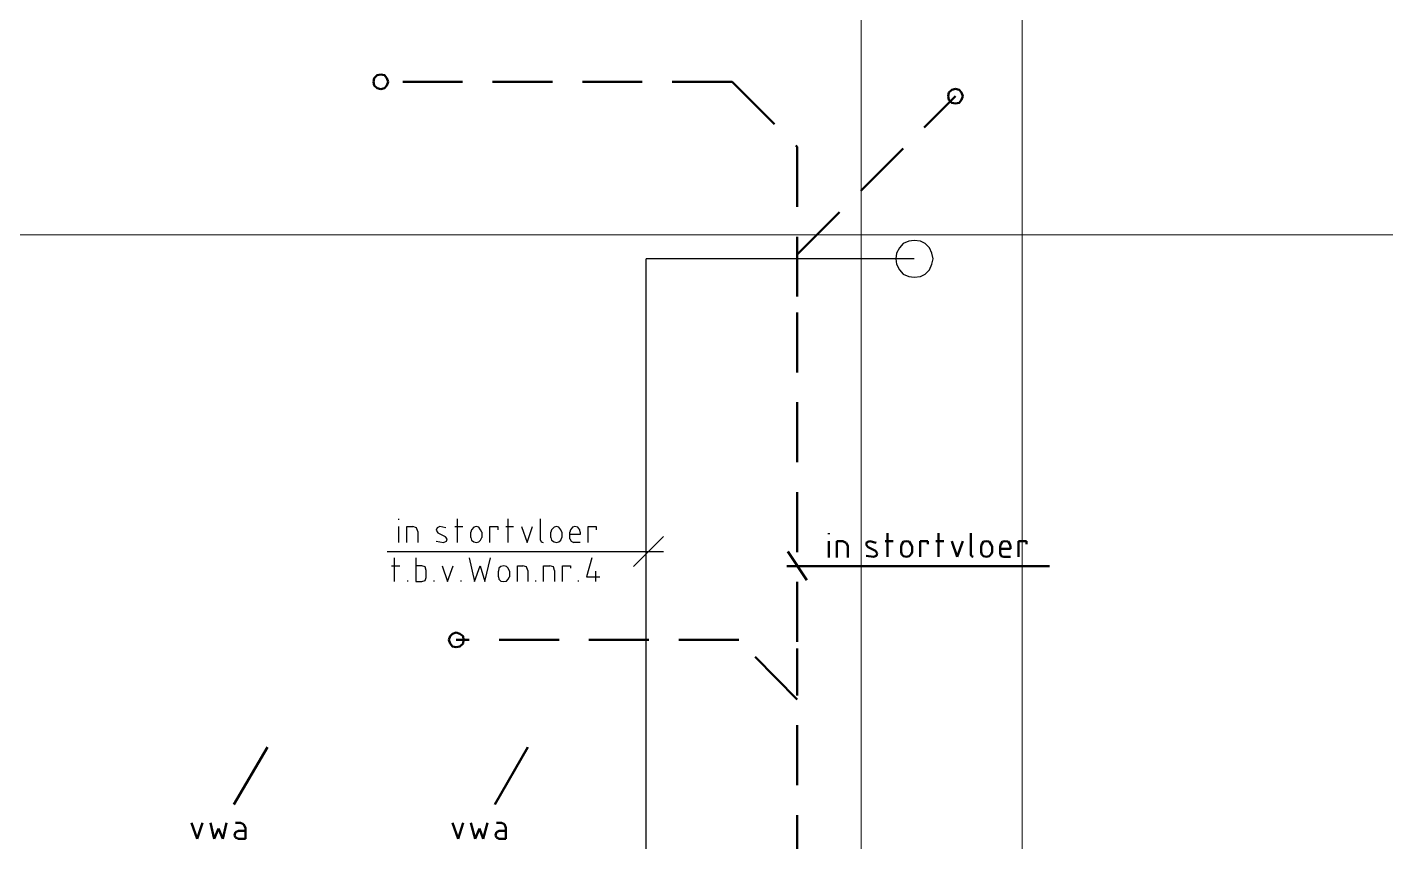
# Model space of a CAD drawing. Header units: metres. Extents: x -4.5 to 35.1, y -3.6 to 25.4.
# Drawn here: x 10.279 to 14.814, y 9.165 to 11.885 of the extents above; entities that cross this region are included whole.
import ezdxf

# ---------------------------------------------------------------- set-up
doc = ezdxf.new("R2010")
doc.units = ezdxf.units.M
doc.linetypes.add('VERDECKT2_S2', pattern=[0.27, 0.2, -0.07])
doc.layers.add('New_A Stramien', color=7, linetype='Continuous', lineweight=13)
doc.layers.add('Standard', color=7, linetype='Continuous', lineweight=25)

msp = doc.modelspace()

# ---------------------------------------------------------------- linework, layer by layer
at = {"layer": 'New_A Stramien', "color": 252, "linetype": 'Continuous', "lineweight": 13}
msp.add_line((13.6, -1.8), (13.6, 23.46), dxfattribs=at)
msp.add_line((13.6, -1.8), (13.6, 23.46), dxfattribs=at)
at = {"layer": 'Standard', "color": 252, "linetype": 'Continuous', "lineweight": 13}
for p, q in [((13.0633, -3.2638), (13.0633, 25.0491)), ((13.0633, -3.2638), (13.0633, 25.0491)), ((-4.1221, 11.1917), (26.8317, 11.1917)), ((-4.1221, 11.1917), (26.8317, 11.1917))]:
    msp.add_line(p, q, dxfattribs=at)
at = {"layer": 'Standard', "color": 32, "linetype": 'Continuous', "lineweight": 50}
for p, q in [((11.4365, 11.7149), (11.4345, 11.7027)), ((11.4345, 11.7027), (11.4365, 11.6904)), ((11.4467, 11.7251), (11.4365, 11.7149)), ((11.459, 11.7271), (11.4467, 11.7251)), ((11.4712, 11.7251), (11.459, 11.7271)), ((11.4794, 11.7149), (11.4712, 11.7251)), ((11.4835, 11.7027), (11.4794, 11.7149)), ((11.4794, 11.6904), (11.4835, 11.7027)), ((11.4365, 11.6904), (11.4467, 11.6822)), ((11.4467, 11.6822), (11.459, 11.6782)), ((11.459, 11.6782), (11.4712, 11.6822)), ((11.4712, 11.6822), (11.4794, 11.6904)), ((13.3531, 11.6553), (13.3551, 11.6675)), ((13.3551, 11.6675), (13.3531, 11.6553)), ((13.3551, 11.6675), (13.3653, 11.6757)), ((13.3653, 11.6757), (13.3551, 11.6675)), ((13.3653, 11.6757), (13.3776, 11.6798)), ((13.3776, 11.6798), (13.3653, 11.6757)), ((13.3776, 11.6798), (13.3898, 11.6757)), ((13.3898, 11.6757), (13.3776, 11.6798)), ((13.3898, 11.6757), (13.398, 11.6675)), ((13.398, 11.6675), (13.3898, 11.6757)), ((13.398, 11.6675), (13.402, 11.6553)), ((13.402, 11.6553), (13.398, 11.6675)), ((13.3551, 11.6431), (13.3531, 11.6553)), ((13.3531, 11.6553), (13.3551, 11.6431)), ((13.3653, 11.6329), (13.3551, 11.6431)), ((13.3551, 11.6431), (13.3653, 11.6329)), ((13.3776, 11.6308), (13.3653, 11.6329)), ((13.3653, 11.6329), (13.3776, 11.6308)), ((13.3898, 11.6329), (13.3776, 11.6308)), ((13.3776, 11.6308), (13.3898, 11.6329)), ((13.398, 11.6431), (13.3898, 11.6329)), ((13.3898, 11.6329), (13.398, 11.6431)), ((13.402, 11.6553), (13.398, 11.6431)), ((13.398, 11.6431), (13.402, 11.6553)), ((12.9551, 10.1919), (12.9551, 10.196)), ((12.9551, 10.1143), (12.9551, 10.1694)), ((12.9816, 10.1143), (12.9816, 10.1694)), ((12.9816, 10.1694), (13.002, 10.1694)), ((13.0122, 10.1633), (13.002, 10.1694)), ((13.0184, 10.1531), (13.0122, 10.1633)), ((13.0816, 10.1653), (13.0796, 10.1572)), ((13.0918, 10.1694), (13.0816, 10.1653)), ((13.1123, 10.1633), (13.0918, 10.1694)), ((13.1429, 10.1694), (13.1694, 10.1694)), ((13.151, 10.1164), (13.151, 10.196)), ((13.2041, 10.1674), (13.198, 10.1592)), ((13.2143, 10.1694), (13.2041, 10.1674)), ((13.2225, 10.1674), (13.2143, 10.1694)), ((13.2286, 10.1592), (13.2225, 10.1674)), ((13.2592, 10.1164), (13.2592, 10.1694)), ((13.2592, 10.1694), (13.2857, 10.1694)), ((13.2857, 10.1694), (13.2857, 10.1592)), ((13.3122, 10.1694), (13.3388, 10.1694)), ((13.3204, 10.1164), (13.3204, 10.196)), ((13.3653, 10.1694), (13.3837, 10.1164)), ((13.3837, 10.1164), (13.402, 10.1694)), ((13.4286, 10.1245), (13.4286, 10.196)), ((13.4714, 10.1674), (13.4653, 10.1592)), ((13.4816, 10.1694), (13.4714, 10.1674)), ((13.4898, 10.1674), (13.4816, 10.1694)), ((13.4959, 10.1592), (13.4898, 10.1674)), ((13.5347, 10.1674), (13.5286, 10.1592)), ((13.5429, 10.1694), (13.5347, 10.1674)), ((13.5531, 10.1674), (13.5429, 10.1694)), ((13.5592, 10.1592), (13.5531, 10.1674)), ((13.5878, 10.1164), (13.5878, 10.1694)), ((13.5878, 10.1694), (13.6143, 10.1694)), ((13.6143, 10.1694), (13.6143, 10.1592)), ((12.8184, 10.1347), (12.8816, 10.0388)), ((13.0184, 10.1531), (13.0184, 10.1143)), ((13.0796, 10.1572), (13.0857, 10.149)), ((13.0796, 10.1204), (13.1041, 10.1164)), ((13.0857, 10.149), (13.1102, 10.1368)), ((13.1041, 10.1164), (13.1143, 10.1204)), ((13.1163, 10.1286), (13.1102, 10.1368)), ((13.1143, 10.1204), (13.1163, 10.1286)), ((13.198, 10.1592), (13.1959, 10.151)), ((13.1959, 10.1327), (13.1959, 10.151)), ((13.1959, 10.1327), (13.198, 10.1245)), ((13.198, 10.1245), (13.2041, 10.1184)), ((13.2041, 10.1184), (13.2143, 10.1164)), ((13.2143, 10.1164), (13.2225, 10.1184)), ((13.2225, 10.1184), (13.2286, 10.1245)), ((13.2326, 10.151), (13.2286, 10.1592)), ((13.2286, 10.1245), (13.2326, 10.1327)), ((13.2326, 10.151), (13.2326, 10.1327)), ((13.4286, 10.1245), (13.4306, 10.1184)), ((13.4306, 10.1184), (13.4367, 10.1164)), ((13.4653, 10.1592), (13.4633, 10.151)), ((13.4633, 10.1327), (13.4633, 10.151)), ((13.4633, 10.1327), (13.4653, 10.1245)), ((13.4653, 10.1245), (13.4714, 10.1184)), ((13.4714, 10.1184), (13.4816, 10.1164)), ((13.4816, 10.1164), (13.4898, 10.1184)), ((13.4898, 10.1184), (13.4959, 10.1245)), ((13.5, 10.151), (13.4959, 10.1592)), ((13.4959, 10.1245), (13.5, 10.1327)), ((13.5, 10.151), (13.5, 10.1327)), ((13.5286, 10.1592), (13.5266, 10.151)), ((13.5266, 10.1286), (13.5266, 10.151)), ((13.5612, 10.1429), (13.5266, 10.1429)), ((13.5266, 10.1286), (13.5306, 10.1184)), ((13.5306, 10.1184), (13.5388, 10.1164)), ((13.5612, 10.1164), (13.5388, 10.1164)), ((13.5612, 10.151), (13.5592, 10.1592)), ((13.5612, 10.151), (13.5612, 10.1429)), ((12.8143, 10.0857), (13.6918, 10.0857)), ((11.6907, 9.8516), (11.6866, 9.8393)), ((11.6988, 9.8597), (11.6907, 9.8516)), ((11.7111, 9.8638), (11.6988, 9.8597)), ((11.7233, 9.8597), (11.7111, 9.8638)), ((11.7335, 9.8516), (11.7233, 9.8597)), ((11.7356, 9.8393), (11.7335, 9.8516)), ((11.6866, 9.8393), (11.6907, 9.8271)), ((11.6907, 9.8271), (11.6988, 9.8169)), ((11.6988, 9.8169), (11.7111, 9.8149)), ((11.7111, 9.8149), (11.7233, 9.8169)), ((11.7233, 9.8169), (11.7335, 9.8271)), ((11.7335, 9.8271), (11.7356, 9.8393)), ((10.9682, 9.2892), (11.0804, 9.4811)), ((11.8396, 9.2892), (11.9498, 9.4811)), ((10.8273, 9.228), (10.8457, 9.1749)), ((10.8457, 9.1749), (10.8641, 9.228)), ((10.8906, 9.228), (10.9029, 9.1749)), ((10.9029, 9.1749), (10.9171, 9.2096)), ((10.9171, 9.2096), (10.9314, 9.1749)), ((10.9314, 9.1749), (10.9437, 9.228)), ((10.9743, 9.228), (10.9906, 9.228)), ((11.0008, 9.2239), (10.9906, 9.228)), ((11.0069, 9.2117), (11.0008, 9.2239)), ((11.0069, 9.2117), (11.0069, 9.1749)), ((11.6988, 9.228), (11.7172, 9.1749)), ((11.7172, 9.1749), (11.7335, 9.228)), ((11.76, 9.228), (11.7743, 9.1749)), ((11.7743, 9.1749), (11.7886, 9.2096)), ((11.7886, 9.2096), (11.8008, 9.1749)), ((11.8008, 9.1749), (11.8151, 9.228)), ((11.8458, 9.228), (11.8621, 9.228)), ((11.8723, 9.2239), (11.8621, 9.228)), ((11.8764, 9.2117), (11.8723, 9.2239)), ((11.8764, 9.2117), (11.8764, 9.1749)), ((10.9743, 9.1974), (10.9702, 9.1872)), ((10.9702, 9.1872), (10.9743, 9.179)), ((10.9845, 9.2015), (10.9743, 9.1974)), ((10.9743, 9.179), (10.9845, 9.1749)), ((10.9845, 9.2015), (11.0069, 9.2015)), ((11.0069, 9.1749), (10.9845, 9.1749)), ((11.8458, 9.1974), (11.8417, 9.1872)), ((11.8417, 9.1872), (11.8458, 9.179)), ((11.8539, 9.2015), (11.8458, 9.1974)), ((11.8458, 9.179), (11.8539, 9.1749)), ((11.8539, 9.2015), (11.8764, 9.2015)), ((11.8764, 9.1749), (11.8539, 9.1749))]:
    msp.add_line(p, q, dxfattribs=at)
at = {"layer": 'Standard', "color": 32, "linetype": 'VERDECKT2_S2', "lineweight": 50}
for p, q in [((12.6321, 11.7027), (11.459, 11.7027)), ((12.6321, 11.7027), (12.849, 11.4858)), ((12.849, 11.1267), (13.3776, 11.6553)), ((12.849, 11.1267), (13.2898, 11.5675)), ((12.849, 11.4858), (12.849, 10.9327)), ((12.849, 10.9327), (12.849, 9.8102)), ((12.654, 9.8393), (11.7111, 9.8393)), ((12.849, 9.6403), (12.654, 9.8393)), ((12.849, 8.1541), (12.849, 9.8102))]:
    msp.add_line(p, q, dxfattribs=at)
at = {"layer": 'Standard', "color": 202, "linetype": 'Continuous', "lineweight": 25}
for p, q in [((13.2033, 11.163), (13.191, 11.1487)), ((13.2033, 11.163), (13.191, 11.1487)), ((13.2216, 11.1712), (13.2033, 11.163)), ((13.2216, 11.1712), (13.2033, 11.163)), ((13.24, 11.1732), (13.2216, 11.1712)), ((13.24, 11.1732), (13.2216, 11.1712)), ((13.2604, 11.1712), (13.24, 11.1732)), ((13.2604, 11.1712), (13.24, 11.1732)), ((13.2767, 11.163), (13.2604, 11.1712)), ((13.2767, 11.163), (13.2604, 11.1712)), ((13.291, 11.1487), (13.2767, 11.163)), ((13.291, 11.1487), (13.2767, 11.163)), ((13.1808, 11.1304), (13.1788, 11.112)), ((13.1808, 11.1304), (13.1788, 11.112)), ((13.191, 11.1487), (13.1808, 11.1304)), ((13.191, 11.1487), (13.1808, 11.1304)), ((13.2992, 11.1304), (13.291, 11.1487)), ((13.2992, 11.1304), (13.291, 11.1487)), ((13.3033, 11.112), (13.2992, 11.1304)), ((13.3033, 11.112), (13.2992, 11.1304)), ((13.24, 11.112), (12.3446, 11.112)), ((12.3446, 6.8467), (12.3446, 11.112)), ((13.1788, 11.112), (13.1808, 11.0936)), ((13.1788, 11.112), (13.1808, 11.0936)), ((13.1808, 11.0936), (13.191, 11.0753)), ((13.1808, 11.0936), (13.191, 11.0753)), ((13.191, 11.0753), (13.2033, 11.061)), ((13.191, 11.0753), (13.2033, 11.061)), ((13.2767, 11.061), (13.291, 11.0753)), ((13.2767, 11.061), (13.291, 11.0753)), ((13.291, 11.0753), (13.2992, 11.0936)), ((13.291, 11.0753), (13.2992, 11.0936)), ((13.2992, 11.0936), (13.3033, 11.112)), ((13.2992, 11.0936), (13.3033, 11.112)), ((13.2033, 11.061), (13.2216, 11.0528)), ((13.2033, 11.061), (13.2216, 11.0528)), ((13.2216, 11.0528), (13.24, 11.0508)), ((13.2216, 11.0528), (13.24, 11.0508)), ((13.24, 11.0508), (13.2604, 11.0528)), ((13.24, 11.0508), (13.2604, 11.0528)), ((13.2604, 11.0528), (13.2767, 11.061)), ((13.2604, 11.0528), (13.2767, 11.061)), ((11.519, 10.24), (11.519, 10.2441)), ((11.519, 10.1645), (11.519, 10.2176)), ((11.5455, 10.1645), (11.5455, 10.2176)), ((11.5455, 10.2176), (11.5659, 10.2176)), ((11.5781, 10.2135), (11.5659, 10.2176)), ((11.5822, 10.2013), (11.5781, 10.2135)), ((11.6475, 10.2135), (11.6434, 10.2053)), ((11.6557, 10.2176), (11.6475, 10.2135)), ((11.6761, 10.2135), (11.6557, 10.2176)), ((11.7067, 10.2176), (11.7332, 10.2176)), ((11.7149, 10.1645), (11.7149, 10.2441)), ((11.7618, 10.2074), (11.7598, 10.1992)), ((11.77, 10.2155), (11.7618, 10.2074)), ((11.7781, 10.2176), (11.77, 10.2155)), ((11.7863, 10.2155), (11.7781, 10.2176)), ((11.7924, 10.2074), (11.7863, 10.2155)), ((11.7965, 10.1992), (11.7924, 10.2074)), ((11.823, 10.1645), (11.823, 10.2176)), ((11.823, 10.2176), (11.8496, 10.2176)), ((11.8496, 10.2176), (11.8496, 10.2074)), ((11.8761, 10.2176), (11.9026, 10.2176)), ((11.8843, 10.1645), (11.8843, 10.2441)), ((11.9292, 10.2176), (11.9475, 10.1645)), ((11.9475, 10.1645), (11.9659, 10.2176)), ((11.9924, 10.1727), (11.9924, 10.2441)), ((12.0292, 10.2074), (12.0271, 10.1992)), ((12.0373, 10.2155), (12.0292, 10.2074)), ((12.0455, 10.2176), (12.0373, 10.2155)), ((12.0537, 10.2155), (12.0455, 10.2176)), ((12.0598, 10.2074), (12.0537, 10.2155)), ((12.0639, 10.1992), (12.0598, 10.2074)), ((12.0924, 10.2074), (12.0904, 10.1992)), ((12.0985, 10.2155), (12.0924, 10.2074)), ((12.1067, 10.2176), (12.0985, 10.2155)), ((12.1169, 10.2155), (12.1067, 10.2176)), ((12.1231, 10.2074), (12.1169, 10.2155)), ((12.1251, 10.1992), (12.1231, 10.2074)), ((12.1516, 10.1645), (12.1516, 10.2176)), ((12.1516, 10.2176), (12.1781, 10.2176)), ((12.1781, 10.2176), (12.1781, 10.2074)), ((11.5822, 10.2013), (11.5822, 10.1645)), ((11.6434, 10.2053), (11.6496, 10.1972)), ((11.6434, 10.1686), (11.6679, 10.1645)), ((11.6496, 10.1972), (11.6741, 10.1849)), ((11.6679, 10.1645), (11.6781, 10.1686)), ((11.6802, 10.1767), (11.6741, 10.1849)), ((11.6781, 10.1686), (11.6802, 10.1767)), ((11.7598, 10.1808), (11.7598, 10.1992)), ((11.7598, 10.1808), (11.7618, 10.1727)), ((11.7618, 10.1727), (11.77, 10.1665)), ((11.77, 10.1665), (11.7781, 10.1645)), ((11.7781, 10.1645), (11.7863, 10.1665)), ((11.7863, 10.1665), (11.7924, 10.1727)), ((11.7924, 10.1727), (11.7965, 10.1808)), ((11.7965, 10.1992), (11.7965, 10.1808)), ((11.9924, 10.1727), (11.9945, 10.1665)), ((11.9945, 10.1665), (12.0006, 10.1645)), ((12.0271, 10.1808), (12.0271, 10.1992)), ((12.0271, 10.1808), (12.0292, 10.1727)), ((12.0292, 10.1727), (12.0373, 10.1665)), ((12.0373, 10.1665), (12.0455, 10.1645)), ((12.0455, 10.1645), (12.0537, 10.1665)), ((12.0537, 10.1665), (12.0598, 10.1727)), ((12.0598, 10.1727), (12.0639, 10.1808)), ((12.0639, 10.1992), (12.0639, 10.1808)), ((12.0904, 10.1767), (12.0904, 10.1992)), ((12.1251, 10.1911), (12.0904, 10.1911)), ((12.0904, 10.1767), (12.0945, 10.1686)), ((12.0945, 10.1686), (12.1026, 10.1645)), ((12.1251, 10.1645), (12.1026, 10.1645)), ((12.1251, 10.1992), (12.1251, 10.1911)), ((12.4027, 10.1849), (12.3027, 10.0849)), ((12.4027, 10.1339), (11.4802, 10.1339)), ((11.4945, 10.087), (11.523, 10.087)), ((11.5047, 10.0339), (11.5047, 10.1135)), ((11.5761, 10.1135), (11.5761, 10.0339)), ((11.5965, 10.087), (11.5761, 10.087)), ((11.6067, 10.0829), (11.5965, 10.087)), ((11.6108, 10.0706), (11.6067, 10.0829)), ((11.6108, 10.0482), (11.6108, 10.0706)), ((11.6638, 10.087), (11.6822, 10.0339)), ((11.6822, 10.0339), (11.7006, 10.087)), ((11.7536, 10.1135), (11.772, 10.0339)), ((11.772, 10.0339), (11.7904, 10.087)), ((11.7904, 10.087), (11.8067, 10.0339)), ((11.8067, 10.0339), (11.8251, 10.1135)), ((11.8536, 10.0788), (11.8516, 10.0686)), ((11.8598, 10.0849), (11.8536, 10.0788)), ((11.87, 10.087), (11.8598, 10.0849)), ((11.8782, 10.0849), (11.87, 10.087)), ((11.8843, 10.0788), (11.8782, 10.0849)), ((11.8884, 10.0686), (11.8843, 10.0788)), ((11.9149, 10.0339), (11.9149, 10.087)), ((11.9149, 10.087), (11.9332, 10.087)), ((11.9455, 10.0829), (11.9332, 10.087)), ((11.9496, 10.0706), (11.9455, 10.0829)), ((11.9496, 10.0706), (11.9496, 10.0339)), ((12.0026, 10.0339), (12.0026, 10.087)), ((12.0026, 10.087), (12.023, 10.087)), ((12.0353, 10.0829), (12.023, 10.087)), ((12.0394, 10.0706), (12.0353, 10.0829)), ((12.0394, 10.0706), (12.0394, 10.0339)), ((12.0659, 10.0339), (12.0659, 10.087)), ((12.0659, 10.087), (12.0924, 10.087)), ((12.0924, 10.087), (12.0924, 10.0788)), ((12.1639, 10.1135), (12.1455, 10.0502)), ((11.5496, 10.0339), (11.5496, 10.038)), ((11.5761, 10.0339), (11.5965, 10.0339)), ((11.5965, 10.0339), (11.6067, 10.038)), ((11.6067, 10.038), (11.6108, 10.0482)), ((11.6373, 10.0339), (11.6373, 10.038)), ((11.7271, 10.0339), (11.7271, 10.038)), ((11.8516, 10.0502), (11.8516, 10.0686)), ((11.8516, 10.0502), (11.8536, 10.0421)), ((11.8536, 10.0421), (11.8598, 10.0359)), ((11.8598, 10.0359), (11.87, 10.0339)), ((11.87, 10.0339), (11.8782, 10.0359)), ((11.8782, 10.0359), (11.8843, 10.0421)), ((11.8843, 10.0421), (11.8884, 10.0502)), ((11.8884, 10.0686), (11.8884, 10.0502)), ((11.9761, 10.0339), (11.9761, 10.038)), ((12.119, 10.0339), (12.119, 10.038)), ((12.1455, 10.0502), (12.1904, 10.0502)), ((12.1761, 10.0686), (12.1761, 10.0339))]:
    msp.add_line(p, q, dxfattribs=at)

doc.saveas('drawing.dxf')
